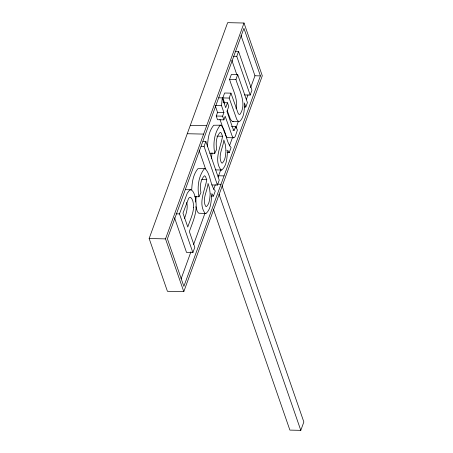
<?xml version="1.0" encoding="UTF-8"?>
<svg xmlns="http://www.w3.org/2000/svg" width="453" height="453" viewBox="0 0 453 453"><rect width="100%" height="100%" fill="white"/><g stroke="black" fill="none" stroke-linecap="round" stroke-linejoin="round"><path stroke-width="0.68" d="M191.732 189.654C192.015 182.44 193.159 174.382 197.916 168.697L205.181 168.618C210.809 174.524 209.869 184.784 215.288 190.996L213.425 196.121L211.308 196.07M207.531 146.206C207.814 138.992 208.958 130.934 213.714 125.255L220.979 125.175C226.608 131.081 225.668 141.342 231.087 147.548L229.224 152.672L227.106 152.621M195.634 202.078L196.228 196.291M211.438 158.635L212.027 152.842M215.373 106.104L217.559 112.418L216.251 116.013L217.531 119.711L223.878 119.852L222.599 116.161L223.907 112.559L221.5 105.617L222.287 97.888L218.759 97.808M236.07 108.641C238.318 98.403 232.179 88.85 229.58 79.354L231.364 74.451L237.712 74.592L247.423 102.627L245.826 107.016L244.416 106.987M194.733 196.67L198.963 196.766L200.928 192.604C199.83 186.964 200.226 180.017 204.416 175.747L205.356 176.319L206.755 179.716C205.011 190.254 197.723 203.59 205.141 213.38L205.962 213.465C211.443 208.89 211.081 200.198 211.868 193.641L213.425 196.121M209.824 153.21L214.762 153.324L216.727 149.162C215.628 143.516 216.024 136.568 220.215 132.299L221.155 132.871L222.559 136.268C220.809 146.806 213.527 160.141 220.939 169.932L221.76 170.017C227.242 165.447 226.879 156.749 227.666 150.198L229.224 152.672M231.477 126.438L235.713 126.534L234.263 130.204L232.853 130.175M149.15 238.516L227.649 22.65L244.02 23.024L262.293 75.804L183.799 291.67L167.429 291.296L149.15 238.516L165.521 238.89L183.799 291.67M165.521 238.89L244.02 23.024M174.524 217.751L186.54 252.451L192.887 252.593L179.484 213.89L187.304 193.108L189.728 189.988L190.934 189.79C193.72 191.087 194.371 194.496 195.203 197.163M211.806 184.926L217.451 185.051L204.048 146.353L205.832 141.444L203.012 141.381M244.535 94.926L250.175 95.051L236.772 56.348L238.561 51.444L235.033 51.365M224.682 103.261L222.831 97.916L224.614 93.007L230.962 93.154L238.193 113.42L239.037 114.371L239.926 114.399C247.383 103.771 238.98 90.011 235.928 79.502L237.712 74.592M184.484 218.465C186.359 213.391 188.086 207.814 186.732 202.395M223.244 102.65L227.474 102.746L225.679 107.684L222.287 97.888M245.826 107.016L244.399 102.899C244.388 109.173 244.535 116.953 239.563 121.534L238.612 121.58L236.84 119.569L229.178 98.063L230.962 93.154M223.878 119.852L225.186 116.257L232.049 135.781L232.933 137.401L233.646 137.786L234.428 137.48L235.288 136.319L237.423 130.022L235.713 126.534M181.07 278.957L190.951 251.772M193.607 244.478L204.937 213.318M213.618 189.456L215.305 184.813M218.125 177.055L220.758 169.807M229.428 145.962L232.559 137.355M235.934 128.08L238.34 121.461M246.29 99.603L247.972 94.971M250.622 87.684L254.96 75.764L241.002 35.464M192.887 252.593L194.813 247.304L189.36 231.574C192.236 223.329 196.109 215.09 196.166 206.183A16.676 5.912 -88.7 0 0 195.203 197.163M217.451 185.051L219.235 180.147L205.832 141.444M250.175 95.051L251.959 90.147L238.561 51.444M260.413 75.889L183.873 286.375L167.4 238.805L243.941 28.324L260.413 75.889L254.96 75.764M213.391 209.195L289.886 430.101L300.798 430.35L303.85 421.97L222.038 185.713M220.979 125.175L220.062 125.396C214.173 133.086 212.87 143.958 214.762 153.324M205.181 168.618L204.263 168.844C198.374 176.528 197.072 187.406 198.963 196.766M227.225 110.611L230.492 119.422L232.259 121.432L233.216 121.387M233.25 56.268L236.772 56.348M229.58 79.354L235.928 79.502M222.831 97.916L229.178 98.063M215.152 105.475L221.5 105.617M217.559 112.418L223.907 112.559M216.251 116.013L222.599 116.161M232.259 121.432L238.612 121.58M190.305 125.345L206.676 125.719M187.259 133.726L203.629 134.099M216.913 136.138L222.559 136.268M233.646 137.786L227.298 137.638L226.585 137.253L224.422 132.242L219.954 119.337M201.228 146.285L204.048 146.353M215.413 169.875L221.76 170.017M218.595 175.764L224.048 175.889M201.823 179.603L206.755 179.716M216.908 184.178L221.002 184.275M185.288 189.66L190.934 189.79M205.962 213.465L198.793 213.233L197.327 211.63L195.917 206.642M175.962 213.81L179.484 213.89M234.263 130.204L233.635 130.13L232.638 127.774L226.959 111.376L228.754 106.444L227.474 102.746M231.811 60.209L236.896 74.887M218.992 194.099L300.798 430.35M199.088 150.209L205.554 168.895M210.169 193.918C209.796 198.193 209.75 203.386 206.528 206.579L205.628 206.268C201.902 198.935 207.446 190.917 208.046 183.437L209.535 188.137L210.169 193.918M225.968 150.47C225.6 154.745 225.549 159.937 222.327 163.131L221.432 162.82C217.7 155.487 223.244 147.468 223.844 139.994L225.334 144.688L225.968 150.47M193.544 207.548C193.142 214.377 189.83 220.594 187.78 227.004L182.989 213.17L188.618 198.357L189.592 197.338L190.622 197.304C193.335 199.835 193.488 204.043 193.544 207.548"/></g></svg>
